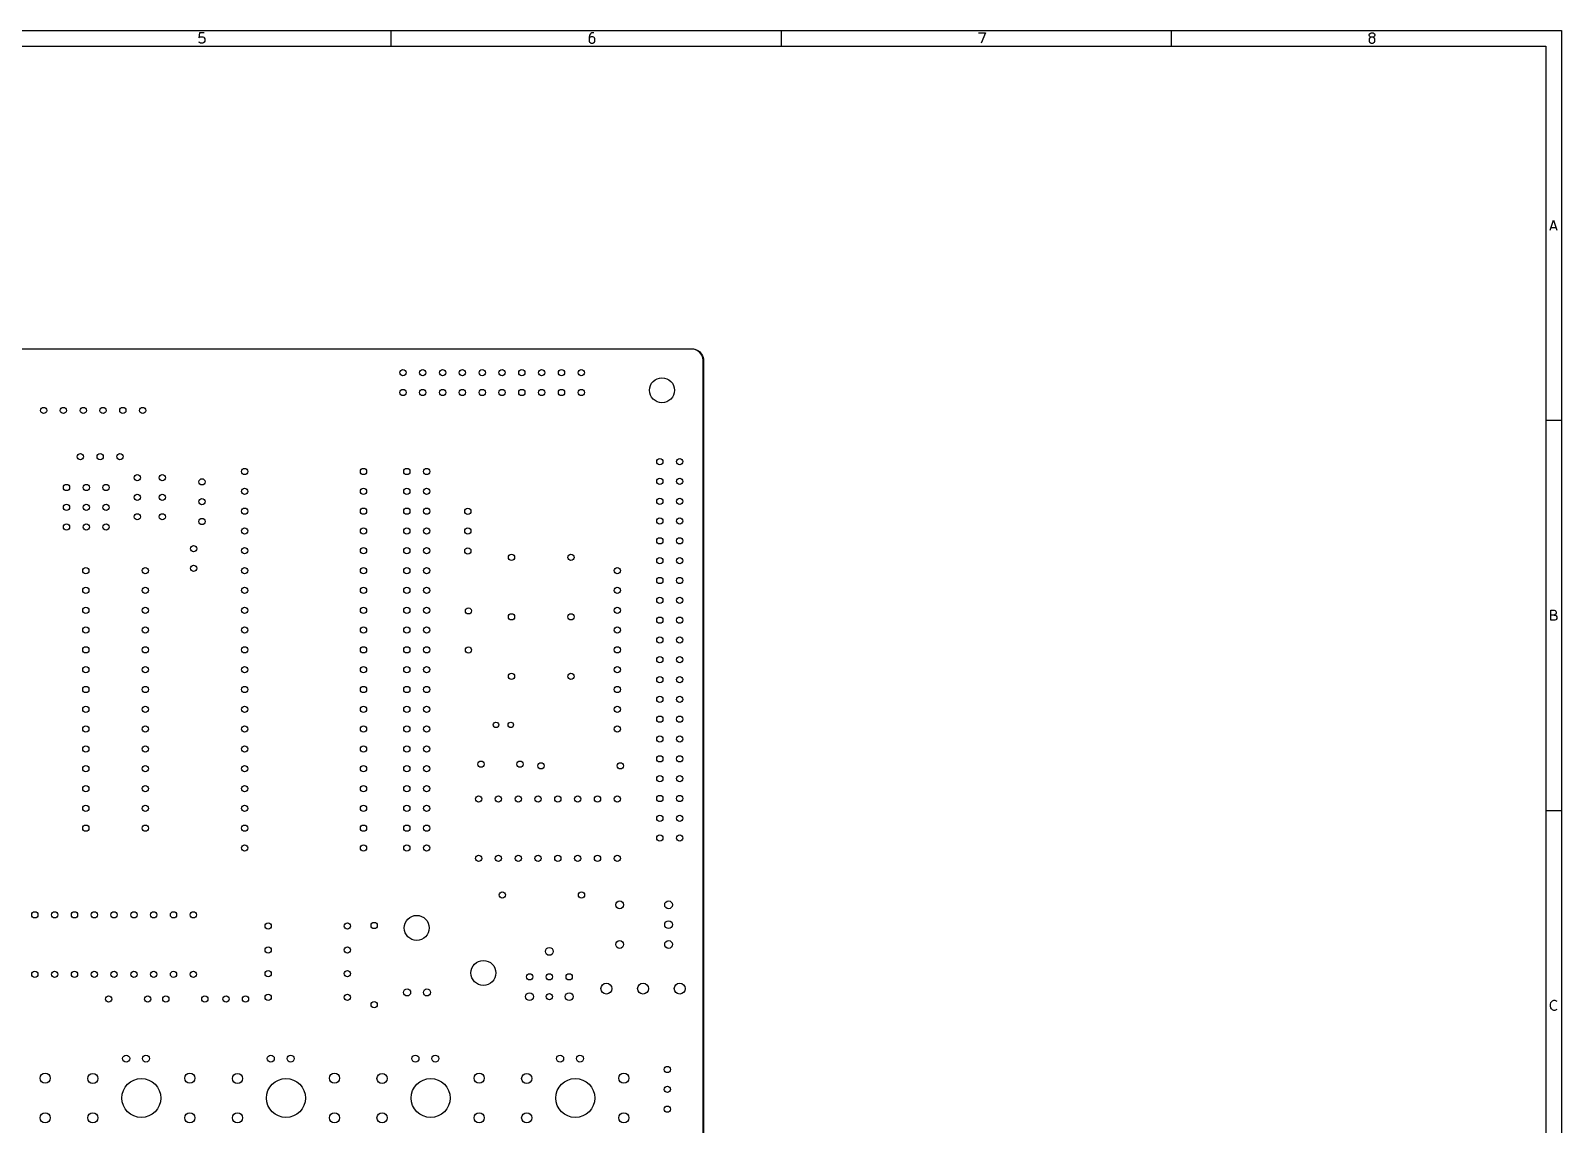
# Model space of a CAD drawing. Extents: x 10 to 416, y -287 to -10.
# Drawn here: x 213.8 to 410, y -150.2 to -10 of the extents above; entities that cross this region are included whole.
import ezdxf

# ---------------------------------------------------------------- set-up
doc = ezdxf.new("R2010")
doc.units = 0
doc.layers.add('BLACK', color=7, linetype='CONTINUOUS')

msp = doc.modelspace()

# ---------------------------------------------------------------- linework, layer by layer
at = {"layer": 'BLACK', "linetype": 'CONTINUOUS'}
for p, q in [((10, -10), (409.989, -10)), ((235.408207, -10.293604), (235.346303, -10.912652)), ((235.346303, -10.912652), (235.408207, -10.850747)), ((235.408207, -11.5317), (235.346303, -11.469795)), ((236.027255, -10.293604), (235.408207, -10.293604)), ((235.408207, -10.850747), (235.532017, -10.788842)), ((235.532017, -11.593604), (235.408207, -11.5317)), ((235.532017, -10.788842), (235.841541, -10.788842)), ((235.841541, -11.593604), (235.532017, -11.593604)), ((235.841541, -10.788842), (235.96535, -10.850747)), ((235.96535, -11.5317), (235.841541, -11.593604)), ((235.96535, -10.850747), (236.027255, -10.912652)), ((236.027255, -11.469795), (235.96535, -11.5317)), ((236.027255, -10.912652), (236.08916, -11.036461)), ((236.08916, -11.345985), (236.027255, -11.469795)), ((236.08916, -11.036461), (236.08916, -11.345985)), ((260, -12), (260, -10)), ((285.408207, -10.603128), (285.346303, -10.850747)), ((285.346303, -10.850747), (285.346303, -11.345985)), ((285.408207, -10.912652), (285.346303, -11.036461)), ((285.346303, -11.345985), (285.408207, -11.469795)), ((285.532017, -10.417414), (285.408207, -10.603128)), ((285.470112, -10.850747), (285.408207, -10.912652)), ((285.408207, -11.469795), (285.470112, -11.5317)), ((285.593922, -10.788842), (285.470112, -10.850747)), ((285.470112, -11.5317), (285.593922, -11.593604)), ((285.593922, -10.355509), (285.532017, -10.417414)), ((285.717731, -10.293604), (285.593922, -10.355509)), ((285.841541, -10.788842), (285.593922, -10.788842)), ((285.593922, -11.593604), (285.841541, -11.593604)), ((285.96535, -10.293604), (285.717731, -10.293604)), ((285.96535, -10.850747), (285.841541, -10.788842)), ((285.841541, -11.593604), (285.96535, -11.5317)), ((286.027255, -10.912652), (285.96535, -10.850747)), ((285.96535, -11.5317), (286.027255, -11.469795)), ((286.08916, -11.036461), (286.027255, -10.912652)), ((286.027255, -11.469795), (286.08916, -11.345985)), ((286.08916, -11.345985), (286.08916, -11.036461)), ((310, -12), (310, -10)), ((335.284398, -10.293604), (336.151064, -10.293604)), ((336.151064, -10.293604), (335.593922, -11.593604)), ((360, -12), (360, -10)), ((385.346303, -10.541223), (385.408207, -10.417414)), ((385.346303, -10.603128), (385.346303, -10.541223)), ((385.408207, -10.726938), (385.346303, -10.603128)), ((385.408207, -10.974557), (385.346303, -11.098366)), ((385.346303, -11.098366), (385.346303, -11.345985)), ((385.346303, -11.345985), (385.408207, -11.469795)), ((385.408207, -10.417414), (385.470112, -10.355509)), ((385.470112, -10.788842), (385.408207, -10.726938)), ((385.470112, -10.912652), (385.408207, -10.974557)), ((385.408207, -11.469795), (385.470112, -11.5317)), ((385.470112, -10.355509), (385.593922, -10.293604)), ((385.593922, -10.850747), (385.470112, -10.788842)), ((385.593922, -10.850747), (385.470112, -10.912652)), ((385.470112, -11.5317), (385.593922, -11.593604)), ((385.593922, -10.293604), (385.841541, -10.293604)), ((385.841541, -10.850747), (385.593922, -10.850747)), ((385.593922, -11.593604), (385.841541, -11.593604)), ((385.841541, -10.293604), (385.96535, -10.355509)), ((385.96535, -10.788842), (385.841541, -10.850747)), ((385.96535, -10.912652), (385.841541, -10.850747)), ((385.841541, -11.593604), (385.96535, -11.5317)), ((385.96535, -10.355509), (386.027255, -10.417414)), ((386.027255, -10.726938), (385.96535, -10.788842)), ((386.027255, -10.974557), (385.96535, -10.912652)), ((385.96535, -11.5317), (386.027255, -11.469795)), ((386.027255, -10.417414), (386.08916, -10.541223)), ((386.08916, -10.603128), (386.027255, -10.726938)), ((386.08916, -11.098366), (386.027255, -10.974557)), ((386.027255, -11.469795), (386.08916, -11.345985)), ((386.08916, -10.541223), (386.08916, -10.603128)), ((386.08916, -11.345985), (386.08916, -11.098366)), ((409.989, -10), (409.989, -287.0022)), ((12, -12), (407.989, -12)), ((407.989, -12), (407.989, -285.0022)), ((408.555666, -35.593604), (408.988999, -34.293604)), ((408.679476, -35.222176), (409.298523, -35.222176)), ((408.988999, -34.293604), (409.422333, -35.593604)), ((51.8, -50.775), (298.474697, -50.775)), ((298.474697, -50.825), (51.8, -50.825)), ((298.474697, -50.775), (298.474719, -50.775004)), ((298.474713, -50.824996), (298.474697, -50.825)), ((298.474723, -50.825), (298.474713, -50.824996)), ((298.474719, -50.775004), (298.694907, -50.79052)), ((298.58182, -50.824888), (298.474723, -50.825001)), ((298.474723, -50.825001), (298.474723, -50.825)), ((298.793866, -50.855148), (298.58182, -50.824888)), ((298.694907, -50.79052), (298.910693, -50.837224)), ((298.999448, -50.915278), (298.793866, -50.855148)), ((298.910693, -50.837224), (299.117636, -50.914162)), ((299.194379, -51.004053), (298.999448, -50.915278)), ((299.117636, -50.914162), (299.311523, -51.019769)), ((299.374692, -51.119666), (299.194379, -51.004053)), ((299.311523, -51.019769), (299.488407, -51.151893)), ((299.536716, -51.259764), (299.374692, -51.119666)), ((299.488407, -51.151893), (299.644687, -51.307847)), ((299.677152, -51.421495), (299.536716, -51.259764)), ((299.644687, -51.307847), (299.777182, -51.484454)), ((299.793142, -51.601565), (299.677152, -51.421495)), ((299.777182, -51.484454), (299.883194, -51.67812)), ((299.882325, -51.796311), (299.793142, -51.601565)), ((299.942884, -52.001766), (299.882325, -51.796311)), ((299.883194, -51.67812), (299.960565, -51.884902)), ((299.973588, -52.213748), (299.942884, -52.001766)), ((299.960565, -51.884902), (300.00772, -52.10059)), ((299.973519, -210.276459), (299.973697, -52.320819)), ((299.973698, -52.320809), (299.973588, -52.213748)), ((299.973697, -52.320819), (299.973698, -52.320809)), ((300.00772, -52.10059), (300.023699, -52.320793)), ((300.023697, -52.320819), (300.023519, -210.276459)), ((300.023697, -52.320793), (300.023693, -52.320802)), ((300.023693, -52.320802), (300.023697, -52.320819)), ((300.023699, -52.320793), (300.023697, -52.320793)), ((409.989, -60), (407.989, -60)), ((408.648523, -85.593604), (408.648523, -84.293604)), ((408.648523, -84.293604), (409.081857, -84.293604)), ((409.081857, -84.293604), (409.205666, -84.355509)), ((409.205666, -84.355509), (409.267571, -84.417414)), ((409.081857, -84.912652), (408.648523, -84.912652)), ((409.143761, -85.593604), (408.648523, -85.593604)), ((409.205666, -84.850747), (409.081857, -84.912652)), ((409.081857, -84.912652), (409.267571, -84.974557)), ((409.267571, -85.5317), (409.143761, -85.593604)), ((409.267571, -84.788842), (409.205666, -84.850747)), ((409.267571, -84.417414), (409.329476, -84.541223)), ((409.329476, -84.665033), (409.267571, -84.788842)), ((409.267571, -84.974557), (409.329476, -85.036461)), ((409.329476, -85.469795), (409.267571, -85.5317)), ((409.329476, -84.541223), (409.329476, -84.665033)), ((409.329476, -85.036461), (409.39138, -85.160271)), ((409.39138, -85.345985), (409.329476, -85.469795)), ((409.39138, -85.160271), (409.39138, -85.345985)), ((409.989, -110), (407.989, -110)), ((408.586619, -134.850747), (408.648523, -134.603128)), ((408.586619, -135.036461), (408.586619, -134.850747)), ((408.648523, -135.28408), (408.586619, -135.036461)), ((408.648523, -134.603128), (408.710428, -134.479319)), ((408.710428, -135.40789), (408.648523, -135.28408)), ((408.710428, -134.479319), (408.834238, -134.355509)), ((408.834238, -134.355509), (409.019952, -134.293604)), ((409.019952, -134.293604), (409.143761, -134.293604)), ((409.143761, -134.293604), (409.329476, -134.355509)), ((409.329476, -134.355509), (409.39138, -134.417414)), ((408.834238, -135.5317), (408.710428, -135.40789)), ((409.019952, -135.593604), (408.834238, -135.5317)), ((409.143761, -135.593604), (409.019952, -135.593604)), ((409.329476, -135.5317), (409.143761, -135.593604)), ((409.39138, -135.469795), (409.329476, -135.5317))]:
    msp.add_line(p, q, dxfattribs=at)
at = {"layer": 'BLACK'}
for centre, radius in [((261.493, -53.84852), 0.4), ((264.033, -53.84852), 0.4), ((266.573, -53.84852), 0.4), ((269.113, -53.84852), 0.4), ((271.653, -53.84852), 0.4), ((274.193, -53.84852), 0.4), ((276.733, -53.84852), 0.4), ((279.273, -53.84852), 0.4), ((281.813, -53.84852), 0.4), ((284.353, -53.84852), 0.4), ((294.698743, -56.100162), 1.6), ((261.493, -56.38852), 0.4), ((264.033, -56.38852), 0.4), ((266.573, -56.38852), 0.4), ((269.113, -56.38852), 0.4), ((271.653, -56.38852), 0.4), ((274.193, -56.38852), 0.4), ((276.733, -56.38852), 0.4), ((279.273, -56.38852), 0.4), ((281.813, -56.38852), 0.4), ((284.353, -56.38852), 0.4), ((215.429494, -58.691009), 0.4), ((217.969494, -58.691009), 0.4), ((220.509494, -58.691009), 0.4), ((223.049494, -58.691009), 0.4), ((225.589494, -58.691009), 0.4), ((228.129494, -58.691009), 0.4), ((220.1388, -64.624), 0.4), ((222.6788, -64.624), 0.4), ((225.2188, -64.624), 0.4), ((241.194241, -66.519009), 0.4), ((256.434241, -66.519009), 0.4), ((261.990934, -66.51864), 0.4), ((264.530934, -66.51864), 0.4), ((294.426494, -65.249009), 0.4), ((296.966494, -65.249009), 0.4), ((218.364909, -68.565139), 0.4), ((220.905452, -68.565139), 0.4), ((223.438035, -68.565139), 0.4), ((227.436, -67.322), 0.4), ((230.636, -67.322), 0.4), ((235.718848, -67.846009), 0.4), ((241.194241, -69.059009), 0.4), ((256.434241, -69.059009), 0.4), ((261.990934, -69.05864), 0.4), ((264.530934, -69.05864), 0.4), ((294.426494, -67.789009), 0.4), ((296.966494, -67.789009), 0.4), ((227.436, -69.822), 0.4), ((230.636, -69.822), 0.4), ((235.718848, -70.386009), 0.4), ((294.426494, -70.329009), 0.4), ((296.966494, -70.329009), 0.4), ((218.364909, -71.105139), 0.4), ((220.905452, -71.105139), 0.4), ((223.438035, -71.105139), 0.4), ((227.436, -72.322), 0.4), ((230.636, -72.322), 0.4), ((235.718848, -72.926009), 0.4), ((241.194241, -71.599009), 0.4), ((256.434241, -71.599009), 0.4), ((261.990934, -71.59864), 0.4), ((264.530934, -71.59864), 0.4), ((269.81414, -71.612009), 0.4), ((294.426494, -72.869009), 0.4), ((296.966494, -72.869009), 0.4), ((218.364909, -73.645139), 0.4), ((220.905452, -73.645139), 0.4), ((223.438035, -73.645139), 0.4), ((241.194241, -74.139009), 0.4), ((256.434241, -74.139009), 0.4), ((261.990934, -74.13864), 0.4), ((264.530934, -74.13864), 0.4), ((269.81414, -74.152009), 0.4), ((234.661746, -76.415009), 0.4), ((241.194241, -76.679009), 0.4), ((256.434241, -76.679009), 0.4), ((261.990934, -76.67864), 0.4), ((264.530934, -76.67864), 0.4), ((269.81414, -76.692009), 0.4), ((294.426494, -75.409009), 0.4), ((296.966494, -75.409009), 0.4), ((275.405309, -77.522248), 0.4), ((283.025309, -77.522248), 0.4), ((294.426494, -77.949009), 0.4), ((296.966494, -77.949009), 0.4), ((220.842494, -79.219009), 0.4), ((228.462494, -79.219009), 0.4), ((234.661746, -78.915009), 0.4), ((241.194241, -79.219009), 0.4), ((256.434241, -79.219009), 0.4), ((261.990934, -79.21864), 0.4), ((264.530934, -79.21864), 0.4), ((288.965848, -79.219009), 0.4), ((294.426494, -80.489009), 0.4), ((296.966494, -80.489009), 0.4), ((220.842494, -81.759009), 0.4), ((228.462494, -81.759009), 0.4), ((241.194241, -81.759009), 0.4), ((256.434241, -81.759009), 0.4), ((261.990934, -81.75864), 0.4), ((264.530934, -81.75864), 0.4), ((288.965848, -81.759009), 0.4), ((220.842494, -84.299009), 0.4), ((228.462494, -84.299009), 0.4), ((241.194241, -84.299009), 0.4), ((256.434241, -84.299009), 0.4), ((261.990934, -84.29864), 0.4), ((264.530934, -84.29864), 0.4), ((269.889494, -84.383009), 0.4), ((288.965848, -84.299009), 0.4), ((294.426494, -83.029009), 0.4), ((296.966494, -83.029009), 0.4), ((275.405309, -85.142248), 0.4), ((283.025309, -85.142248), 0.4), ((294.426494, -85.569009), 0.4), ((296.966494, -85.569009), 0.4), ((220.842494, -86.839009), 0.4), ((228.462494, -86.839009), 0.4), ((241.194241, -86.839009), 0.4), ((256.434241, -86.839009), 0.4), ((261.990934, -86.83864), 0.4), ((264.530934, -86.83864), 0.4), ((288.965848, -86.839009), 0.4), ((294.426494, -88.109009), 0.4), ((296.966494, -88.109009), 0.4), ((220.842494, -89.379009), 0.4), ((228.462494, -89.379009), 0.4), ((241.194241, -89.379009), 0.4), ((256.434241, -89.379009), 0.4), ((261.990934, -89.37864), 0.4), ((264.530934, -89.37864), 0.4), ((269.889494, -89.383009), 0.4), ((288.965848, -89.379009), 0.4), ((294.426494, -90.649009), 0.4), ((296.966494, -90.649009), 0.4), ((220.842494, -91.919009), 0.4), ((228.462494, -91.919009), 0.4), ((241.194241, -91.919009), 0.4), ((256.434241, -91.919009), 0.4), ((261.990934, -91.91864), 0.4), ((264.530934, -91.91864), 0.4), ((288.965848, -91.919009), 0.4), ((220.842494, -94.459009), 0.4), ((228.462494, -94.459009), 0.4), ((241.194241, -94.459009), 0.4), ((256.434241, -94.459009), 0.4), ((261.990934, -94.45864), 0.4), ((264.530934, -94.45864), 0.4), ((275.405309, -92.762248), 0.4), ((283.025309, -92.762248), 0.4), ((288.965848, -94.459009), 0.4), ((294.426494, -93.189009), 0.4), ((296.966494, -93.189009), 0.4), ((294.426494, -95.729009), 0.4), ((296.966494, -95.729009), 0.4), ((220.842494, -96.999009), 0.4), ((228.462494, -96.999009), 0.4), ((241.194241, -96.999009), 0.4), ((256.434241, -96.999009), 0.4), ((261.990934, -96.99864), 0.4), ((264.530934, -96.99864), 0.4), ((288.965848, -96.999009), 0.4), ((294.426494, -98.269009), 0.4), ((296.966494, -98.269009), 0.4), ((220.842494, -99.539009), 0.4), ((228.462494, -99.539009), 0.4), ((241.194241, -99.539009), 0.4), ((256.434241, -99.539009), 0.4), ((261.990934, -99.53864), 0.4), ((264.530934, -99.53864), 0.4), ((273.419482, -99.000111), 0.35), ((275.319482, -99.000111), 0.35), ((288.965848, -99.539009), 0.4), ((220.842494, -102.079009), 0.4), ((228.462494, -102.079009), 0.4), ((241.194241, -102.079009), 0.4), ((256.434241, -102.079009), 0.4), ((261.990934, -102.07864), 0.4), ((264.530934, -102.07864), 0.4), ((294.426494, -100.809009), 0.4), ((296.966494, -100.809009), 0.4), ((271.493494, -104.035655), 0.4), ((276.493494, -104.035655), 0.4), ((279.188494, -104.242009), 0.4), ((289.348494, -104.242009), 0.4), ((294.426494, -103.349009), 0.4), ((296.966494, -103.349009), 0.4), ((220.842494, -104.619009), 0.4), ((228.462494, -104.619009), 0.4), ((241.194241, -104.619009), 0.4), ((256.434241, -104.619009), 0.4), ((261.990934, -104.61864), 0.4), ((264.530934, -104.61864), 0.4), ((294.426494, -105.889009), 0.4), ((296.966494, -105.889009), 0.4), ((220.842494, -107.159009), 0.4), ((228.462494, -107.159009), 0.4), ((241.194241, -107.159009), 0.4), ((256.434241, -107.159009), 0.4), ((261.990934, -107.15864), 0.4), ((264.530934, -107.15864), 0.4), ((220.842494, -109.699009), 0.4), ((228.462494, -109.699009), 0.4), ((241.194241, -109.699009), 0.4), ((256.434241, -109.699009), 0.4), ((261.990934, -109.69864), 0.4), ((264.530934, -109.69864), 0.4), ((271.189848, -108.495009), 0.4), ((273.729848, -108.495009), 0.4), ((276.269848, -108.495009), 0.4), ((278.809848, -108.495009), 0.4), ((281.349848, -108.495009), 0.4), ((283.889848, -108.495009), 0.4), ((286.429848, -108.495009), 0.4), ((288.969848, -108.495009), 0.4), ((294.426494, -108.429009), 0.4), ((296.966494, -108.429009), 0.4), ((220.842494, -112.239009), 0.4), ((228.462494, -112.239009), 0.4), ((241.194241, -112.239009), 0.4), ((256.434241, -112.239009), 0.4), ((261.990934, -112.23864), 0.4), ((264.530934, -112.23864), 0.4), ((294.426494, -110.969009), 0.4), ((296.966494, -110.969009), 0.4), ((294.426494, -113.509009), 0.4), ((296.966494, -113.509009), 0.4), ((241.194241, -114.779009), 0.4), ((256.434241, -114.779009), 0.4), ((261.990934, -114.77864), 0.4), ((264.530934, -114.77864), 0.4), ((271.189848, -116.115009), 0.4), ((273.729848, -116.115009), 0.4), ((276.269848, -116.115009), 0.4), ((278.809848, -116.115009), 0.4), ((281.349848, -116.115009), 0.4), ((283.889848, -116.115009), 0.4), ((286.429848, -116.115009), 0.4), ((288.969848, -116.115009), 0.4), ((274.222551, -120.795826), 0.4), ((284.382551, -120.795826), 0.4), ((289.281865, -122.064977), 0.5), ((295.541865, -122.064977), 0.5), ((214.304848, -123.345009), 0.4), ((216.844848, -123.345009), 0.4), ((219.384848, -123.345009), 0.4), ((221.924848, -123.345009), 0.4), ((224.464848, -123.345009), 0.4), ((227.004848, -123.345009), 0.4), ((229.544848, -123.345009), 0.4), ((232.084848, -123.345009), 0.4), ((234.624848, -123.345009), 0.4), ((263.260296, -125.017109), 1.6), ((244.214494, -124.784009), 0.4), ((254.374494, -124.784009), 0.4), ((257.802551, -124.715826), 0.4), ((295.541865, -124.604977), 0.5), ((244.214494, -127.846009), 0.4), ((254.374494, -127.846009), 0.4), ((280.262552, -128.035826), 0.5), ((289.281865, -127.144977), 0.5), ((295.541865, -127.144977), 0.5), ((271.802551, -130.795826), 1.6), ((214.304848, -130.965009), 0.4), ((216.844848, -130.965009), 0.4), ((219.384848, -130.965009), 0.4), ((221.924848, -130.965009), 0.4), ((224.464848, -130.965009), 0.4), ((227.004848, -130.965009), 0.4), ((229.544848, -130.965009), 0.4), ((232.084848, -130.965009), 0.4), ((234.624848, -130.965009), 0.4), ((244.214494, -130.883009), 0.4), ((254.374494, -130.883009), 0.4), ((277.722552, -131.295826), 0.4), ((280.262552, -131.295826), 0.4), ((282.802551, -131.295826), 0.4), ((262.027551, -133.295826), 0.45), ((264.567551, -133.295826), 0.45), ((277.722552, -133.835826), 0.5), ((282.802552, -133.835826), 0.5), ((287.575319, -132.795826), 0.7), ((292.274319, -132.795826), 0.7), ((296.973319, -132.795826), 0.7), ((223.768814, -134.141001), 0.4), ((228.768814, -134.141001), 0.4), ((231.09309, -134.129787), 0.4), ((236.09309, -134.129787), 0.4), ((238.811565, -134.147503), 0.4), ((241.311565, -134.147503), 0.4), ((244.214494, -133.916009), 0.4), ((254.374494, -133.916009), 0.4), ((257.802551, -134.875826), 0.4), ((280.262552, -133.835826), 0.4), ((226.013029, -141.773381), 0.45), ((228.551729, -141.775367), 0.45), ((244.555029, -141.773381), 0.45), ((247.093729, -141.775367), 0.45), ((263.097029, -141.773381), 0.45), ((265.635729, -141.775367), 0.45), ((281.639029, -141.773381), 0.45), ((284.177729, -141.775367), 0.45), ((295.391494, -143.178009), 0.4), ((215.635494, -144.289009), 0.65), ((221.731494, -144.316009), 0.65), ((227.954494, -146.829009), 2.5), ((234.177494, -144.289009), 0.65), ((240.273494, -144.316009), 0.65), ((246.496494, -146.829009), 2.5), ((252.719494, -144.289009), 0.65), ((258.815494, -144.316009), 0.65), ((265.038494, -146.829009), 2.5), ((271.261494, -144.289009), 0.65), ((277.357494, -144.316009), 0.65), ((283.580494, -146.829009), 2.5), ((289.803494, -144.289009), 0.65), ((295.391494, -145.718009), 0.4), ((215.635494, -149.3582), 0.65), ((221.731494, -149.369009), 0.65), ((234.177494, -149.3582), 0.65), ((240.273494, -149.369009), 0.65), ((252.719494, -149.3582), 0.65), ((258.815494, -149.369009), 0.65), ((271.261494, -149.3582), 0.65), ((277.357494, -149.369009), 0.65), ((289.803494, -149.3582), 0.65), ((295.391494, -148.258009), 0.4)]:
    msp.add_circle(centre, radius, dxfattribs=at)

doc.saveas('drawing.dxf')
